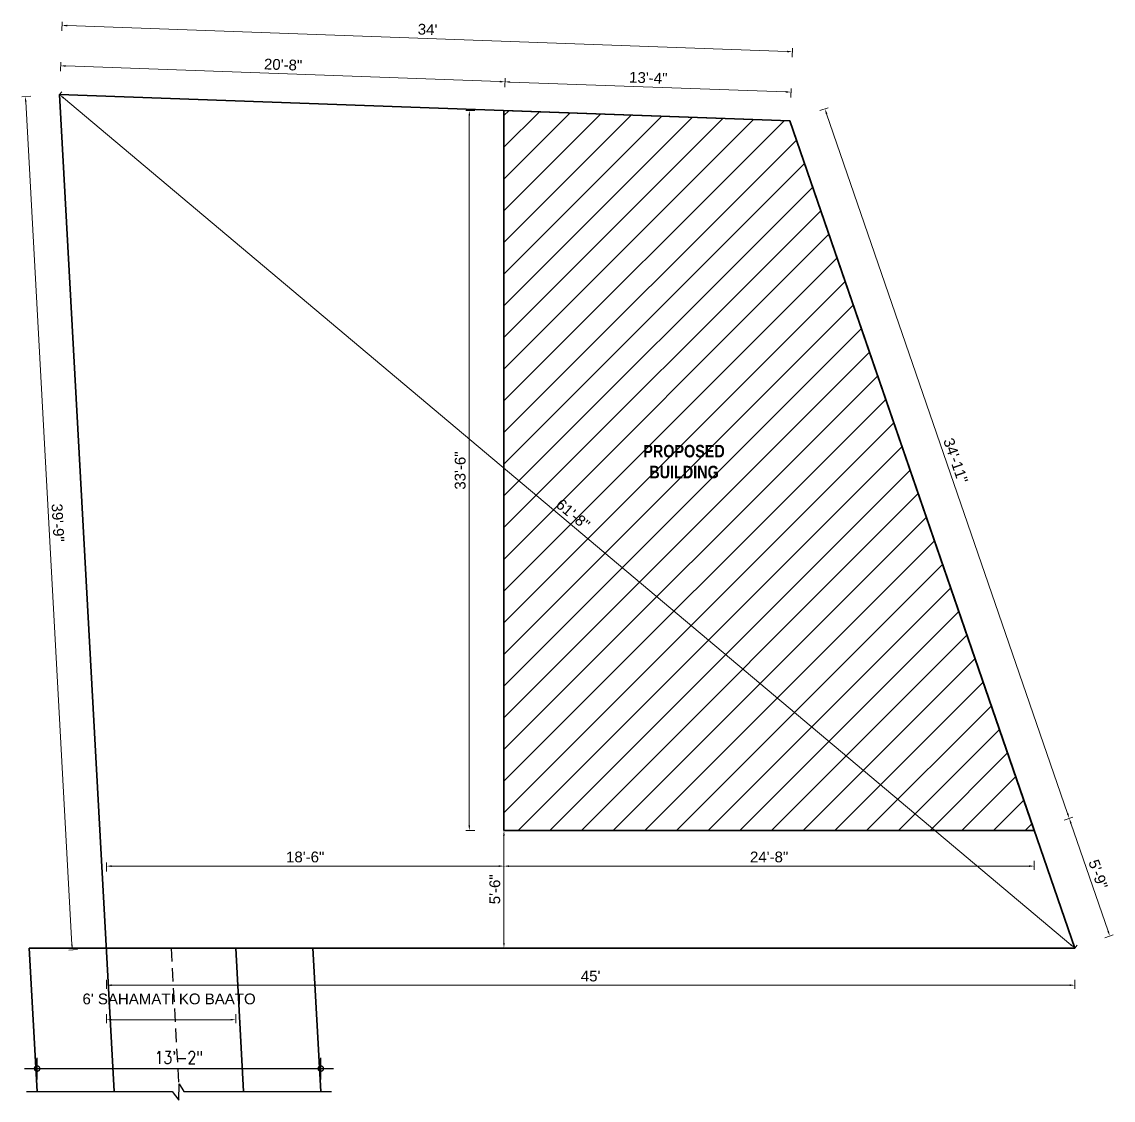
# Model space of a CAD drawing. Header units: inches. Extents: x 352731 to 371558, y -52658 to -39161.
# Drawn here: x 365125 to 365734, y -51924 to -51323 of the extents above; entities that cross this region are included whole.
import ezdxf

# ---------------------------------------------------------------- set-up
doc = ezdxf.new("R2010")
doc.units = ezdxf.units.IN
doc.header["$LTSCALE"] = 2
doc.header["$MEASUREMENT"] = 0
doc.header["$PDMODE"] = 34
doc.linetypes.add('DASHED2', pattern=[0.375, 0.25, -0.125])
doc.layers.get('0').update_dxf_attribs({"linetype": 'CONTINUOUS'})
doc.layers.get('DEFPOINTS').update_dxf_attribs({"color": 141, "linetype": 'CONTINUOUS'})
for name, color, linetype, lineweight in [('door', 20, 'CONTINUOUS', 35), ('steps', 253, 'CONTINUOUS', 20), ('WALL - A', 1, 'CONTINUOUS', 40)]:
    doc.layers.add(name, color=color, linetype=linetype, lineweight=lineweight)
doc.styles.add('Lettring Text', font='arial.ttf')
doc.styles.add('ROMANS', font='Romans.shx', dxfattribs={"width": 0.8})
doc.styles.get("Standard").update_dxf_attribs({"font": 'ARIALN.TTF'})
doc.dimstyles.new('8 SCALE', dxfattribs={"dimscale": 0, "dimtxt": 7, "dimasz": 6, "dimexe": 6, "dimexo": 2, "dimgap": 2, "dimtad": 1, "dimdec": 0, "dimzin": 0, "dimdsep": 46, "dimlunit": 4, "dimtxsty": 'ROMANS', "dimblk": 'DOTSMALL', "dimcen": 0, "dimdle": 7, "dimclrd": 8, "dimclre": 8, "dimclrt": 3, "dimadec": 0, "dimazin": 0, "dimtfac": 1, "dimtdec": 0, "dimtofl": 0, "dimtmove": 2, "dimatfit": 3, "dimfxl": 6, "dimfxlon": 1, "dimtolj": 1, "dimtzin": 0, "dimarcsym": 0})
doc.dimstyles.new('Copy of Standard', dxfattribs={"dimtxt": 6, "dimasz": 2.875, "dimexe": 2, "dimexo": 4, "dimgap": 2, "dimtad": 1, "dimdec": 0, "dimrnd": 1, "dimzin": 0, "dimdsep": 46, "dimlunit": 4, "dimtxsty": 'Lettring Text', "dimcen": 0.1, "dimclrd": 7, "dimclre": 7, "dimclrt": 7, "dimazin": 0, "dimtfac": 0.645, "dimtdec": 0, "dimtmove": 1, "dimatfit": 0, "dimfxl": 3, "dimfxlon": 1, "dimtfillclr": 256, "dimtolj": 1, "dimtzin": 0, "dimlwd": -1, "dimlwe": -1, "dimarcsym": 2})

# ---------------------------------------------------------------- blocks, each defined once
blk = doc.blocks.new('*D946')
at = {"layer": 'DEFPOINTS', "color": 0, "ltscale": 0.5, "transparency": 16777216}
for p in [(365374.51, -51372.14), (365393.82, -51372.14), (365393.82, -51773.65)]:
    blk.add_point(p, dxfattribs=at)
at = {"layer": 'steps', "color": 7, "ltscale": 0.5, "transparency": 16777216}
for p, q in [((365377.51, -51372.14), (365372.51, -51372.14)), ((365374.51, -51770.78), (365374.51, -51375.01)), ((365377.51, -51773.65), (365372.51, -51773.65))]:
    blk.add_line(p, q, dxfattribs=at)
for points in [[(365374.03, -51375.01), (365374.99, -51375.01), (365374.51, -51372.14)], [(365374.03, -51770.78), (365374.99, -51770.78), (365374.51, -51773.65)]]:
    blk.add_solid(points, dxfattribs=at)
at = {"layer": 'steps', "color": 7, "ltscale": 0.5, "transparency": 16777216, "insert": (365369.44, -51572.89), "char_height": 6, "attachment_point": 5, "rotation": 90, "style": 'Lettring Text'}
blk.add_mtext('\\A1;33\'-6"', dxfattribs=at)
blk = doc.blocks.new('*D947')
at = {"layer": 'DEFPOINTS', "color": 0, "ltscale": 0.5, "transparency": 16777216}
for p in [(365393.82, -51773.65), (365689.63, -51773.65), (365393.82, -51793.52)]:
    blk.add_point(p, dxfattribs=at)
at = {"layer": 'steps', "color": 7, "ltscale": 0.5, "transparency": 16777216}
for p, q in [((365393.82, -51790.52), (365393.82, -51795.52)), ((365686.75, -51793.52), (365396.69, -51793.52)), ((365689.63, -51790.52), (365689.63, -51795.52))]:
    blk.add_line(p, q, dxfattribs=at)
for points in [[(365396.69, -51793.04), (365396.69, -51794), (365393.82, -51793.52)], [(365686.75, -51793.04), (365686.75, -51794), (365689.63, -51793.52)]]:
    blk.add_solid(points, dxfattribs=at)
at = {"layer": 'steps', "color": 7, "ltscale": 0.5, "transparency": 16777216, "insert": (365541.72, -51788.45), "char_height": 6, "attachment_point": 5, "style": 'Lettring Text'}
blk.add_mtext('\\A1;24\'-8"', dxfattribs=at)
blk = doc.blocks.new('*D948')
at = {"layer": 'DEFPOINTS', "color": 0, "ltscale": 0.5, "transparency": 16777216}
for p in [(365553.32, -51377.88), (365709.15, -51766.93), (365689.63, -51773.65)]:
    blk.add_point(p, dxfattribs=at)
at = {"layer": 'steps', "color": 7, "ltscale": 0.5, "transparency": 16777216}
for p, q in [((365570.01, -51372.13), (365574.73, -51370.5)), ((365573.78, -51373.87), (365708.22, -51764.21)), ((365706.32, -51767.9), (365711.04, -51766.27))]:
    blk.add_line(p, q, dxfattribs=at)
for points in [[(365574.23, -51373.72), (365573.33, -51374.03), (365572.84, -51371.15)], [(365708.67, -51764.05), (365707.76, -51764.36), (365709.15, -51766.93)]]:
    blk.add_solid(points, dxfattribs=at)
at = {"layer": 'steps', "color": 7, "ltscale": 0.5, "transparency": 16777216, "insert": (365645.79, -51567.39), "char_height": 6, "attachment_point": 5, "rotation": 289.00436, "style": 'Lettring Text'}
blk.add_mtext('\\A1;34\'-11"', dxfattribs=at)
blk = doc.blocks.new('*D949')
at = {"layer": 'DEFPOINTS', "color": 0, "ltscale": 0.5, "transparency": 16777216}
for p in [(365553.9, -51361.81), (365393.82, -51372.14), (365553.32, -51377.88)]:
    blk.add_point(p, dxfattribs=at)
at = {"layer": 'steps', "color": 7, "ltscale": 0.5, "transparency": 16777216}
for p, q in [((365394.29, -51359.06), (365394.47, -51354.06)), ((365397.27, -51356.17), (365551.02, -51361.7)), ((365553.79, -51364.8), (365553.97, -51359.81))]:
    blk.add_line(p, q, dxfattribs=at)
for points in [[(365397.29, -51355.69), (365397.25, -51356.65), (365394.4, -51356.06)], [(365551.04, -51361.22), (365551.01, -51362.18), (365553.9, -51361.81)]]:
    blk.add_solid(points, dxfattribs=at)
at = {"layer": 'steps', "color": 7, "ltscale": 0.5, "transparency": 16777216, "insert": (365474.33, -51353.87), "char_height": 6, "attachment_point": 5, "rotation": 357.93787, "style": 'Lettring Text'}
blk.add_mtext('\\A1;13\'-4"', dxfattribs=at)
blk = doc.blocks.new('*D950')
at = {"layer": 'DEFPOINTS', "color": 0, "ltscale": 0.5, "transparency": 16777216}
for p in [(365393.82, -51773.65), (365393.82, -51839.2), (365393.82, -51839.2)]:
    blk.add_point(p, dxfattribs=at)
at = {"layer": 'steps', "color": 7, "ltscale": 0.5, "transparency": 16777216}
for p, q in [((365393.82, -51773.65), (365395.82, -51773.65)), ((365393.82, -51776.53), (365393.82, -51836.33)), ((365393.82, -51839.2), (365395.82, -51839.2))]:
    blk.add_line(p, q, dxfattribs=at)
for points in [[(365393.34, -51776.53), (365394.3, -51776.53), (365393.82, -51773.65)], [(365393.34, -51836.33), (365394.3, -51836.33), (365393.82, -51839.2)]]:
    blk.add_solid(points, dxfattribs=at)
at = {"layer": 'steps', "color": 7, "ltscale": 0.5, "transparency": 16777216, "insert": (365388.76, -51806.43), "char_height": 6, "attachment_point": 5, "rotation": 90, "style": 'Lettring Text'}
blk.add_mtext('\\A1;5\'-6"', dxfattribs=at)
blk = doc.blocks.new('*D951')
at = {"layer": 'DEFPOINTS', "color": 0, "ltscale": 0.5, "transparency": 16777216}
for p in [(365689.63, -51773.65), (365731.73, -51832.48), (365712.2, -51839.2)]:
    blk.add_point(p, dxfattribs=at)
at = {"layer": 'steps', "color": 7, "ltscale": 0.5, "transparency": 16777216}
for p, q in [((365706.32, -51767.9), (365711.04, -51766.27)), ((365710.09, -51769.64), (365730.79, -51829.76)), ((365728.89, -51833.45), (365733.62, -51831.83))]:
    blk.add_line(p, q, dxfattribs=at)
for points in [[(365710.54, -51769.49), (365709.64, -51769.8), (365709.15, -51766.93)], [(365731.25, -51829.6), (365730.34, -51829.91), (365731.73, -51832.48)]]:
    blk.add_solid(points, dxfattribs=at)
at = {"layer": 'steps', "color": 7, "ltscale": 0.5, "transparency": 16777216, "insert": (365725.23, -51798.05), "char_height": 6, "attachment_point": 5, "rotation": 289.00436, "style": 'Lettring Text'}
blk.add_mtext('\\A1;5\'-9"', dxfattribs=at)
blk = doc.blocks.new('*D952')
at = {"layer": 'DEFPOINTS', "color": 0, "ltscale": 0.5, "transparency": 16777216}
for p in [(365146.56, -51347.14), (365145.98, -51363.21), (365393.82, -51372.14)]:
    blk.add_point(p, dxfattribs=at)
at = {"layer": 'steps', "color": 7, "ltscale": 0.5, "transparency": 16777216}
for p, q in [((365146.45, -51350.14), (365146.63, -51345.14)), ((365391.53, -51355.96), (365149.43, -51347.24)), ((365394.29, -51359.06), (365394.47, -51354.06))]:
    blk.add_line(p, q, dxfattribs=at)
for points in [[(365149.45, -51346.76), (365149.41, -51347.72), (365146.56, -51347.14)], [(365391.54, -51355.48), (365391.51, -51356.44), (365394.4, -51356.06)]]:
    blk.add_solid(points, dxfattribs=at)
at = {"layer": 'steps', "color": 7, "ltscale": 0.5, "transparency": 16777216, "insert": (365270.66, -51346.54), "char_height": 6, "attachment_point": 5, "rotation": 357.93787, "style": 'Lettring Text'}
blk.add_mtext('\\A1;20\'-8"', dxfattribs=at)
blk = doc.blocks.new('*D954')
at = {"layer": 'DEFPOINTS', "color": 0, "ltscale": 0.5, "transparency": 16777216}
for p in [(365172.12, -51839.2), (365712.2, -51839.2), (365172.12, -51859.93)]:
    blk.add_point(p, dxfattribs=at)
at = {"layer": 'steps', "color": 7, "ltscale": 0.5, "transparency": 16777216}
for p, q in [((365172.12, -51856.93), (365172.12, -51861.93)), ((365709.33, -51859.93), (365174.99, -51859.93)), ((365712.2, -51856.93), (365712.2, -51861.93))]:
    blk.add_line(p, q, dxfattribs=at)
for points in [[(365174.99, -51859.45), (365174.99, -51860.41), (365172.12, -51859.93)], [(365709.33, -51859.45), (365709.33, -51860.41), (365712.2, -51859.93)]]:
    blk.add_solid(points, dxfattribs=at)
at = {"layer": 'steps', "color": 7, "ltscale": 0.5, "transparency": 16777216, "insert": (365442.16, -51854.87), "char_height": 6, "attachment_point": 5, "style": 'Lettring Text'}
blk.add_mtext("\\A1;45'", dxfattribs=at)
blk = doc.blocks.new('*D956')
at = {"layer": 'DEFPOINTS', "color": 0, "ltscale": 0.5, "transparency": 16777216}
for p in [(365147.37, -51324.6), (365145.98, -51363.21), (365553.32, -51377.88)]:
    blk.add_point(p, dxfattribs=at)
at = {"layer": 'steps', "color": 7, "ltscale": 0.5, "transparency": 16777216}
for p, q in [((365147.26, -51327.6), (365147.44, -51322.61)), ((365551.83, -51339.17), (365150.24, -51324.71)), ((365554.6, -51342.27), (365554.78, -51337.27))]:
    blk.add_line(p, q, dxfattribs=at)
for points in [[(365150.26, -51324.23), (365150.22, -51325.19), (365147.37, -51324.6)], [(365551.85, -51338.69), (365551.82, -51339.65), (365554.71, -51339.27)]]:
    blk.add_solid(points, dxfattribs=at)
at = {"layer": 'steps', "color": 7, "ltscale": 0.5, "transparency": 16777216, "insert": (365351.22, -51326.88), "char_height": 6, "attachment_point": 5, "rotation": 357.93787, "style": 'Lettring Text'}
blk.add_mtext("\\A1;34'", dxfattribs=at)
blk = doc.blocks.new('*D957')
at = {"layer": 'DEFPOINTS', "color": 0, "ltscale": 0.5, "transparency": 16777216}
for p in [(365145.98, -51363.21), (365153.06, -51840.25), (365172.12, -51839.2)]:
    blk.add_point(p, dxfattribs=at)
at = {"layer": 'steps', "color": 7, "ltscale": 0.5, "transparency": 16777216}
for p, q in [((365129.92, -51364.09), (365124.93, -51364.37)), ((365127.08, -51367.13), (365152.9, -51837.38)), ((365156.06, -51840.08), (365151.06, -51840.36))]:
    blk.add_line(p, q, dxfattribs=at)
for points in [[(365127.56, -51367.1), (365126.6, -51367.16), (365126.92, -51364.26)], [(365153.38, -51837.35), (365152.42, -51837.4), (365153.06, -51840.25)]]:
    blk.add_solid(points, dxfattribs=at)
at = {"layer": 'steps', "color": 7, "ltscale": 0.5, "transparency": 16777216, "insert": (365145.05, -51601.98), "char_height": 6, "attachment_point": 5, "rotation": 273.14316, "style": 'Lettring Text'}
blk.add_mtext('\\A1;39\'-9"', dxfattribs=at)
blk = doc.blocks.new('*D958')
at = {"layer": 'DEFPOINTS', "color": 0, "ltscale": 0.5, "transparency": 16777216}
for p in [(365145.98, -51363.21), (365145.98, -51363.21), (365712.2, -51839.2)]:
    blk.add_point(p, dxfattribs=at)
at = {"layer": 'steps', "color": 7, "ltscale": 0.5, "transparency": 16777216}
for p, q in [((365145.98, -51363.21), (365147.27, -51361.68)), ((365710, -51837.35), (365148.18, -51365.06)), ((365712.2, -51839.2), (365713.49, -51837.67))]:
    blk.add_line(p, q, dxfattribs=at)
for points in [[(365148.49, -51364.7), (365147.87, -51365.43), (365145.98, -51363.21)], [(365710.31, -51836.98), (365709.69, -51837.72), (365712.2, -51839.2)]]:
    blk.add_solid(points, dxfattribs=at)
at = {"layer": 'steps', "color": 7, "ltscale": 0.5, "transparency": 16777216, "insert": (365432.35, -51597.33), "char_height": 6, "attachment_point": 5, "rotation": 319.94833, "style": 'Lettring Text'}
blk.add_mtext('\\A1;61\'-8"', dxfattribs=at)
blk = doc.blocks.new('*D959')
at = {"layer": 'DEFPOINTS', "color": 0, "ltscale": 0.5, "transparency": 16777216}
for p in [(365172.12, -51839.2), (365244.23, -51839.2), (365244.23, -51879.16)]:
    blk.add_point(p, dxfattribs=at)
at = {"layer": 'steps', "color": 7, "ltscale": 0.5, "transparency": 16777216}
for p, q in [((365172.12, -51876.16), (365172.12, -51881.16)), ((365244.23, -51876.16), (365244.23, -51881.16)), ((365174.99, -51879.16), (365241.35, -51879.16))]:
    blk.add_line(p, q, dxfattribs=at)
for points in [[(365174.99, -51878.69), (365174.99, -51879.64), (365172.12, -51879.16)], [(365241.35, -51878.69), (365241.35, -51879.64), (365244.23, -51879.16)]]:
    blk.add_solid(points, dxfattribs=at)
at = {"layer": 'steps', "color": 7, "ltscale": 0.5, "transparency": 16777216, "insert": (365207.06, -51867.62), "char_height": 6, "attachment_point": 5, "style": 'Lettring Text'}
blk.add_mtext("\\A1;6' SAHAMATI KO BAATO", dxfattribs=at)
blk = doc.blocks.new('_DOTSMALL')
at = {"color": 0, "linetype": 'ByBlock', "const_width": 0.5}
blk.add_lwpolyline([(-0.0625, 0, 1), (0.0625, 0, 1)], format="xyb", close=True, dxfattribs=at)
blk = doc.blocks.new('*D960')
at = {"color": 8, "lineweight": -2, "ltscale": 0.5, "transparency": 16777216}
for p, q in [((365133.44, -51912.45), (365133.44, -51900.45)), ((365291.68, -51912.45), (365291.68, -51900.45)), ((365126.44, -51906.45), (365298.68, -51906.45))]:
    blk.add_line(p, q, dxfattribs=at)
at = {"layer": 'DEFPOINTS', "color": 0, "ltscale": 0.5, "transparency": 16777216}
for p in [(365291.68, -51906.45), (365133.44, -51919.13), (365291.68, -51919.13)]:
    blk.add_point(p, dxfattribs=at)
at = {"color": 8, "lineweight": -2, "ltscale": 0.5, "transparency": 16777216, "xscale": 6, "yscale": 6, "zscale": 6, "rotation": 180}
blk.add_blockref('_DOTSMALL', (365133.44, -51906.45), dxfattribs=at)
at = {"color": 8, "lineweight": -2, "ltscale": 0.5, "transparency": 16777216, "xscale": 6, "yscale": 6, "zscale": 6}
blk.add_blockref('_DOTSMALL', (365291.68, -51906.45), dxfattribs=at)
at = {"color": 3, "ltscale": 0.5, "transparency": 16777216, "insert": (365212.56, -51900.28), "char_height": 7, "attachment_point": 5, "style": 'ROMANS'}
blk.add_mtext('\\A1;13\'-2"', dxfattribs=at)
blk = doc.blocks.new('*D961')
at = {"layer": 'DEFPOINTS', "color": 0, "ltscale": 0.5, "transparency": 16777216}
for p in [(365393.82, -51773.65), (365172.12, -51793.52), (365172.12, -51839.2)]:
    blk.add_point(p, dxfattribs=at)
at = {"layer": 'steps', "color": 7, "ltscale": 0.5, "transparency": 16777216}
for p, q in [((365172.12, -51796.52), (365172.12, -51791.52)), ((365390.94, -51793.52), (365174.99, -51793.52)), ((365393.82, -51790.52), (365393.82, -51795.52))]:
    blk.add_line(p, q, dxfattribs=at)
for points in [[(365174.99, -51793.04), (365174.99, -51794), (365172.12, -51793.52)], [(365390.94, -51793.04), (365390.94, -51794), (365393.82, -51793.52)]]:
    blk.add_solid(points, dxfattribs=at)
at = {"layer": 'steps', "color": 7, "ltscale": 0.5, "transparency": 16777216, "insert": (365282.97, -51788.45), "char_height": 6, "attachment_point": 5, "style": 'Lettring Text'}
blk.add_mtext('\\A1;18\'-6"', dxfattribs=at)

msp = doc.modelspace()

# ---------------------------------------------------------------- hatches: boundary and pattern name
at = {"layer": 'door', "ltscale": 0.5}
h = msp.add_hatch(dxfattribs=at)
h.set_pattern_fill('ANSI31', color=256, scale=100)
h.paths.add_polyline_path([(365553.32, -51377.88), (365393.82, -51372.14), (365393.82, -51773.65), (365689.63, -51773.65)])
h.paths.add_polyline_path([(365419.05, -51594.29), (365437.69, -51609.96), (365445.65, -51600.49), (365427.01, -51584.82)], flags=24)
h.paths.add_polyline_path([(365468.35, -51580.8), (365520.27, -51580.8), (365520.27, -51554.78), (365468.35, -51554.78)], flags=24)

# ---------------------------------------------------------------- linework, layer by layer
at = {"linetype": 'Continuous', "ltscale": 0.5}
msp.add_lwpolyline([(365127.44, -51919.13), (365208.79, -51919.13), (365212.44, -51924.06), (365212.69, -51914.93), (365215.31, -51919.13), (365297.68, -51919.13)], dxfattribs=at)
at = {"layer": 'door', "ltscale": 0.5}
for p, q in [((365553.32, -51377.88), (365145.98, -51363.21)), ((365145.98, -51363.21), (365176.51, -51919.13)), ((365712.2, -51839.2), (365553.32, -51377.88)), ((365129.05, -51839.2), (365133.44, -51919.13)), ((365172.12, -51839.2), (365129.05, -51839.2)), ((365172.12, -51839.2), (365712.2, -51839.2)), ((365244.23, -51839.2), (365248.61, -51919.13)), ((365287.29, -51839.2), (365291.68, -51919.13))]:
    msp.add_line(p, q, dxfattribs=at)
msp.add_lwpolyline([(365393.82, -51773.65), (365393.82, -51372.14), (365553.32, -51377.88), (365689.63, -51773.65), (365393.82, -51773.65)], dxfattribs=at)
at = {"layer": 'WALL - A', "linetype": 'DASHED2', "lineweight": -3, "ltscale": 15}
msp.add_line((365208.17, -51839.2), (365212.57, -51919.25), dxfattribs=at)

# ---------------------------------------------------------------- texts
at = {"layer": 'steps', "color": 7, "ltscale": 0.3, "insert": (365494.27, -51558.55), "char_height": 7, "width": 55.268, "attachment_point": 2}
msp.add_mtext('{\\fTechnic|b1|i0|c2|p2;PROPOSED BUILDING}', dxfattribs=at)

# ---------------------------------------------------------------- dimensions: what is measured, and where the dimension line sits
at = {"ltscale": 0.5}
dim = msp.add_linear_dim(base=(365291.68, -51906.45), p1=(365133.44, -51919.13), p2=(365291.68, -51919.13), dimstyle='8 SCALE', override={"dimscale": 1}, dxfattribs=at)
dim.commit()
dim.dimension.update_dxf_attribs({"geometry": '*D960', "text_midpoint": (365212.56, -51900.28)})
at = {"layer": 'steps', "ltscale": 0.5}
for p1, p2, distance, picture, middle in [((365553.32, -51377.88), (365145.98, -51363.21), -38.63, '*D956', (365351.22, -51326.88)), ((365393.82, -51372.14), (365553.32, -51377.88), 16.08, '*D949', (365474.33, -51353.87)), ((365145.98, -51363.21), (365172.12, -51839.2), -19.08, '*D957', (365145.05, -51601.98)), ((365712.2, -51839.2), (365145.98, -51363.21), 0, '*D958', (365432.35, -51597.33)), ((365553.32, -51377.88), (365689.63, -51773.65), 20.65, '*D948', (365645.79, -51567.39))]:
    dim = msp.add_aligned_dim(p1=p1, p2=p2, distance=distance, dimstyle='Copy of Standard', dxfattribs=at)
    dim.commit()
    dim.dimension.update_dxf_attribs({"geometry": picture, "text_midpoint": middle})
for base, p1, p2, angle, picture, middle in [((365146.56, -51347.14), (365393.82, -51372.14), (365145.98, -51363.21), 177.93787, '*D952', (365270.66, -51346.54)), ((365374.51, -51372.14), (365393.82, -51773.65), (365393.82, -51372.14), 90, '*D946', (365369.44, -51572.89)), ((365731.73, -51832.48), (365689.63, -51773.65), (365712.2, -51839.2), 109.00436, '*D951', (365725.23, -51798.05)), ((365393.82, -51839.2), (365393.82, -51773.65), (365393.82, -51839.2), 90, '*D950', (365388.76, -51806.43))]:
    dim = msp.add_linear_dim(base=base, p1=p1, p2=p2, angle=angle, dimstyle='Copy of Standard', dxfattribs=at)
    dim.commit()
    dim.dimension.update_dxf_attribs({"geometry": picture, "text_midpoint": middle})
for base, p1, p2, picture, middle in [((365172.12, -51793.52), (365393.82, -51773.65), (365172.12, -51839.2), '*D961', (365282.97, -51788.45)), ((365393.82, -51793.52), (365689.63, -51773.65), (365393.82, -51773.65), '*D947', (365541.72, -51788.45)), ((365172.12, -51859.93), (365712.2, -51839.2), (365172.12, -51839.2), '*D954', (365442.16, -51854.87))]:
    dim = msp.add_linear_dim(base=base, p1=p1, p2=p2, dimstyle='Copy of Standard', dxfattribs=at)
    dim.commit()
    dim.dimension.update_dxf_attribs({"geometry": picture, "text_midpoint": middle})
dim = msp.add_linear_dim(base=(365244.23, -51879.16), p1=(365172.12, -51839.2), p2=(365244.23, -51839.2), text="6' SAHAMATI KO BAATO", dimstyle='Copy of Standard', dxfattribs=at)
dim.commit()
dim.dimension.update_dxf_attribs({"geometry": '*D959', "text_midpoint": (365207.06, -51872.73), "dimtype": 160})

doc.saveas('drawing.dxf')
